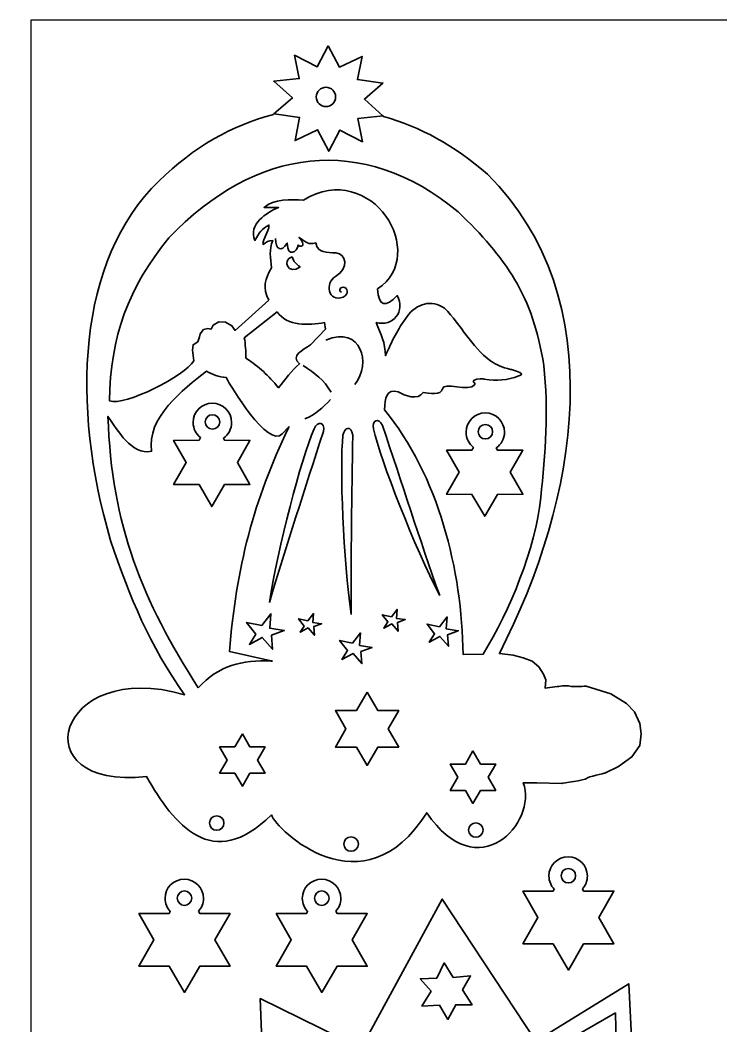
# Model space of a CAD drawing. Header units: millimetres. Extents: x -109 to 102, y -98 to 112.
# Drawn here: x -109.2 to -43, y 17.1 to 112 of the extents above; entities that cross this region are included whole.
import ezdxf

# ---------------------------------------------------------------- set-up
doc = ezdxf.new("R2010")
doc.units = ezdxf.units.MM
doc.header["$MEASUREMENT"] = 0
doc.layers.add('layer 1', color=7, linetype='Continuous')

msp = doc.modelspace()

# ---------------------------------------------------------------- linework, layer by layer
at = {"layer": 'layer 1', "color": 137}
msp.add_lwpolyline([(-108.1613, -97.9675), (101.8387, -97.9675), (101.8387, 112.0323), (-108.1613, 112.0323), (-108.1613, -97.9675)], close=True, dxfattribs=at)
at = {"layer": 'layer 1', "color": 250, "lineweight": 35}
for points, knots in [([(-80.0773, 109.6199), (-80.0773, 109.6199), (-79.0215, 107.593), (-79.0215, 107.593), (-79.0215, 107.593), (-79.0215, 107.593), (-76.8903, 108.6133), (-76.8903, 108.6133), (-76.8903, 108.6133), (-76.8903, 108.6133), (-77.3183, 106.4272), (-77.3183, 106.4272), (-77.3183, 106.4272), (-77.3183, 106.4272), (-74.9161, 106.0872), (-74.9161, 106.0872), (-74.9161, 106.0872), (-74.9161, 106.0872), (-76.6643, 104.5769), (-76.6643, 104.5769), (-76.6643, 104.5769), (-76.6643, 104.5769), (-74.9086, 103.0065), (-74.9086, 103.0065), (-74.9086, 103.0065), (-74.9029, 102.9462), (-74.9086, 102.953), (-74.8486, 102.9364), (-74.8486, 102.9364), (-71.4387, 101.9882), (-68.1094, 100.1659), (-65.0386, 97.4893), (-65.0386, 97.4893), (-53.2116, 85.7105), (-56.4482, 66.7531), (-63.9243, 52.2539), (-63.9243, 52.2539), (-63.9243, 52.2539), (-62.6273, 52.101), (-62.6273, 52.101), (-62.6273, 52.101), (-62.6273, 52.101), (-61.6882, 51.8595), (-61.6882, 51.8595), (-61.6882, 51.8595), (-61.6882, 51.8595), (-60.8251, 51.5291), (-60.8251, 51.5291), (-60.8251, 51.5291), (-60.8251, 51.5291), (-60.2032, 51.0082), (-60.2032, 51.0082), (-60.2032, 51.0082), (-60.2032, 51.0082), (-59.7463, 50.2966), (-59.7463, 50.2966), (-59.7463, 50.2966), (-59.7463, 50.2966), (-59.5433, 49.7629), (-59.5433, 49.7629), (-59.5433, 49.7629), (-59.5433, 49.7629), (-59.5941, 48.9751), (-59.5941, 48.9751), (-59.5941, 48.9751), (-59.5941, 48.9751), (-58.4772, 49.1403), (-58.4772, 49.1403), (-58.4772, 49.1403), (-58.4772, 49.1403), (-57.5126, 49.2674), (-57.2715, 49.1785), (-57.2715, 49.1785), (-57.0303, 49.0895), (-55.7231, 49.1785), (-55.7231, 49.1785), (-55.7231, 49.1785), (-55.7231, 49.1785), (-53.4132, 48.4415), (-53.4132, 48.4415), (-53.4132, 48.4415), (-53.4132, 48.4415), (-51.9157, 47.552), (-51.9157, 47.552), (-51.9157, 47.552), (-51.9157, 47.552), (-51.1541, 46.7387), (-51.1541, 46.7387), (-51.1541, 46.7387), (-51.1541, 46.7387), (-50.6464, 45.646), (-50.6464, 45.646), (-50.6464, 45.646), (-50.6464, 45.646), (-50.5195, 44.6803), (-50.5195, 44.6803), (-50.5195, 44.6803), (-50.5195, 44.6803), (-50.6719, 43.5621), (-50.6719, 43.5621), (-50.6719, 43.5621), (-50.6719, 43.5621), (-51.408, 42.4947), (-51.408, 42.4947), (-51.408, 42.4947), (-51.408, 42.4947), (-52.6771, 41.5799), (-52.6771, 41.5799), (-52.6771, 41.5799), (-52.6771, 41.5799), (-53.9716, 40.9699), (-53.9716, 40.9699), (-53.9716, 40.9699), (-53.9716, 40.9699), (-55.5961, 40.6141), (-55.6977, 40.4616), (-55.6977, 40.4616), (-55.7992, 40.3092), (-58.0329, 40.0043), (-58.0329, 40.0043), (-58.0329, 40.0043), (-58.0329, 40.0043), (-60.3935, 40.055), (-60.3935, 40.055), (-60.3935, 40.055), (-60.3935, 40.055), (-61.6626, 40.055), (-61.6626, 40.055), (-61.6626, 40.055), (-60.314, 36.265), (-65.9587, 30.0997), (-70.7752, 37.2341), (-70.7752, 37.2341), (-76.7474, 27.7298), (-84.9814, 35.6155), (-85.4466, 37.0308), (-85.4466, 37.0308), (-90.9993, 31.5278), (-94.6643, 36.1039), (-97.2243, 40.6395), (-97.2243, 40.6395), (-109.1704, 39.3127), (-105.7888, 51.8998), (-93.6453, 48.3652), (-93.6453, 48.3652), (-96.959, 53.0098), (-98.8006, 57.5457), (-100.6255, 62.927), (-100.6255, 62.927), (-104.3921, 75.6668), (-103.7802, 89.4011), (-96.0567, 96.854), (-96.0567, 96.854), (-92.7758, 100.0621), (-89.1251, 102.1286), (-85.3503, 103.0843), (-85.3503, 103.0843), (-85.2991, 103.1187), (-85.2585, 103.1429), (-85.2141, 103.1835), (-85.2141, 103.1835), (-85.2141, 103.1835), (-83.4659, 104.6938), (-83.4659, 104.6938), (-83.4659, 104.6938), (-83.4659, 104.6938), (-85.2216, 106.2641), (-85.2216, 106.2641), (-85.2216, 106.2641), (-85.2216, 106.2641), (-82.8209, 106.5216), (-82.8209, 106.5216), (-82.8209, 106.5216), (-82.8209, 106.5216), (-83.2594, 108.7227), (-83.2594, 108.7227), (-83.2594, 108.7227), (-83.2594, 108.7227), (-81.1233, 107.6291), (-81.1233, 107.6291), (-81.1233, 107.6291), (-81.1233, 107.6291), (-80.0773, 109.6199), (-80.0773, 109.6199)], [0, 0, 0, 0, 0.0212766, 0.0212766, 0.0212766, 0.0212766, 0.0425532, 0.0425532, 0.0425532, 0.0425532, 0.0638298, 0.0638298, 0.0638298, 0.0638298, 0.0851064, 0.0851064, 0.0851064, 0.0851064, 0.106383, 0.106383, 0.106383, 0.106383, 0.1276596, 0.1276596, 0.1276596, 0.1276596, 0.1489362, 0.1489362, 0.1489362, 0.1489362, 0.1702128, 0.1702128, 0.1702128, 0.1702128, 0.1914894, 0.1914894, 0.1914894, 0.1914894, 0.212766, 0.212766, 0.212766, 0.212766, 0.2340426, 0.2340426, 0.2340426, 0.2340426, 0.2553191, 0.2553191, 0.2553191, 0.2553191, 0.2765957, 0.2765957, 0.2765957, 0.2765957, 0.2978723, 0.2978723, 0.2978723, 0.2978723, 0.3191489, 0.3191489, 0.3191489, 0.3191489, 0.3404255, 0.3404255, 0.3404255, 0.3404255, 0.3617021, 0.3617021, 0.3617021, 0.3617021, 0.3829787, 0.3829787, 0.3829787, 0.3829787, 0.4042553, 0.4042553, 0.4042553, 0.4042553, 0.4255319, 0.4255319, 0.4255319, 0.4255319, 0.4468085, 0.4468085, 0.4468085, 0.4468085, 0.4680851, 0.4680851, 0.4680851, 0.4680851, 0.4893617, 0.4893617, 0.4893617, 0.4893617, 0.5106383, 0.5106383, 0.5106383, 0.5106383, 0.5319149, 0.5319149, 0.5319149, 0.5319149, 0.5531915, 0.5531915, 0.5531915, 0.5531915, 0.5744681, 0.5744681, 0.5744681, 0.5744681, 0.5957447, 0.5957447, 0.5957447, 0.5957447, 0.6170213, 0.6170213, 0.6170213, 0.6170213, 0.6382979, 0.6382979, 0.6382979, 0.6382979, 0.6595745, 0.6595745, 0.6595745, 0.6595745, 0.6808511, 0.6808511, 0.6808511, 0.6808511, 0.7021277, 0.7021277, 0.7021277, 0.7021277, 0.7234043, 0.7234043, 0.7234043, 0.7234043, 0.7446809, 0.7446809, 0.7446809, 0.7446809, 0.7659574, 0.7659574, 0.7659574, 0.7659574, 0.787234, 0.787234, 0.787234, 0.787234, 0.8085106, 0.8085106, 0.8085106, 0.8085106, 0.8297872, 0.8297872, 0.8297872, 0.8297872, 0.8510638, 0.8510638, 0.8510638, 0.8510638, 0.8723404, 0.8723404, 0.8723404, 0.8723404, 0.893617, 0.893617, 0.893617, 0.893617, 0.9148936, 0.9148936, 0.9148936, 0.9148936, 0.9361702, 0.9361702, 0.9361702, 0.9361702, 0.9574468, 0.9574468, 0.9574468, 0.9574468, 1, 1, 1, 1]), ([(-80.2938, 105.6967), (-79.7893, 105.6967), (-79.38, 105.2875), (-79.38, 104.783), (-79.38, 104.783), (-79.38, 104.2785), (-79.7893, 103.8692), (-80.2938, 103.8692), (-80.2938, 103.8692), (-80.7983, 103.8692), (-81.2075, 104.2785), (-81.2075, 104.783), (-81.2075, 104.783), (-81.2075, 105.2875), (-80.7983, 105.6967), (-80.2938, 105.6967)], [0, 0, 0, 0, 0.2, 0.2, 0.2, 0.2, 0.4, 0.4, 0.4, 0.4, 0.6, 0.6, 0.6, 0.6, 1, 1, 1, 1]), ([(-85.7004, 85.5959), (-85.7004, 85.5959), (-88.8733, 82.7495), (-88.8733, 82.7495), (-88.8733, 82.7495), (-88.8733, 82.7495), (-89.1779, 83.1816), (-89.1779, 83.1816), (-89.1779, 83.1816), (-89.1779, 83.1816), (-89.7871, 83.5374), (-89.7871, 83.5374), (-89.7871, 83.5374), (-89.7871, 83.5374), (-90.4217, 83.5628), (-90.4217, 83.5628), (-90.4217, 83.5628), (-90.4217, 83.5628), (-90.9547, 83.2324), (-90.9547, 83.2324), (-90.9547, 83.2324), (-90.9547, 83.2324), (-91.1323, 82.8512), (-91.1323, 82.8512), (-91.1323, 82.8512), (-91.1323, 82.8512), (-91.4369, 82.9274), (-91.4369, 82.9274), (-91.4369, 82.9274), (-91.4369, 82.9274), (-91.8431, 82.8259), (-91.8431, 82.8259), (-91.8431, 82.8259), (-91.8431, 82.8259), (-92.173, 82.4191), (-92.173, 82.4191), (-92.173, 82.4191), (-92.173, 82.4191), (-92.2238, 82.1396), (-92.2238, 82.1396), (-92.2238, 82.1396), (-92.2238, 82.1396), (-92.4016, 81.6822), (-92.4016, 81.6822), (-92.4016, 81.6822), (-92.4016, 81.6822), (-92.833, 81.4027), (-92.833, 81.4027), (-92.833, 81.4027), (-92.833, 81.4027), (-92.9091, 80.8944), (-92.9091, 80.8944), (-92.9091, 80.8944), (-92.9091, 80.8944), (-92.7823, 79.8778), (-92.7823, 79.8778), (-92.7823, 79.8778), (-93.5652, 78.4489), (-99.2976, 75.5861), (-100.7272, 76.0913), (-100.7272, 76.0913), (-100.6494, 82.166), (-98.9627, 86.7671), (-95.1175, 91.4918), (-95.1175, 91.4918), (-87.0124, 100.0101), (-76.7849, 101.4321), (-67.8053, 93.9315), (-67.8053, 93.9315), (-63.3241, 89.6051), (-60.7399, 86.0285), (-59.7335, 79.4458), (-59.7335, 79.4458), (-59.2617, 75.246), (-59.564, 71.1496), (-60.0128, 66.9679), (-60.0128, 66.9679), (-60.5369, 62.0833), (-62.9079, 56.3856), (-65.4448, 52.2026), (-65.4448, 52.2026), (-65.4448, 52.2026), (-67.3485, 52.1772), (-67.3485, 52.1772), (-67.3485, 52.1772), (-67.4353, 60.0931), (-69.6968, 69.081), (-74.7603, 75.2526), (-74.7603, 75.2526), (-74.7386, 76.364), (-74.5627, 77.266), (-73.4657, 76.9553), (-73.4657, 76.9553), (-72.8788, 76.575), (-71.5693, 76.1138), (-71.1306, 76.9044), (-71.1306, 76.9044), (-70.6119, 76.8129), (-69.3554, 76.6045), (-69.303, 77.2348), (-69.303, 77.2348), (-69.2449, 77.9318), (-66.6966, 76.9349), (-66.2869, 77.5898), (-66.2869, 77.5898), (-66.0972, 77.8927), (-66.5706, 77.7848), (-66.3077, 78.0481), (-66.3077, 78.0481), (-66.0793, 78.2768), (-65.3432, 78.1497), (-65.3432, 78.1497), (-65.3432, 78.1497), (-64.1262, 77.9397), (-63.2109, 78.0545), (-62.0688, 78.4547), (-62.0688, 78.4547), (-62.0688, 78.4547), (-61.5611, 78.5817), (-61.9927, 78.7851), (-61.9927, 78.7851), (-62.4241, 78.9883), (-62.8556, 79.0647), (-62.8556, 79.0647), (-62.8556, 79.0647), (-63.7191, 79.2941), (-64.1483, 79.4464), (-64.734, 79.8525), (-64.734, 79.8525), (-66.6621, 81.2879), (-67.4637, 83.1954), (-69.0999, 84.8334), (-69.0999, 84.8334), (-70.3204, 85.7264), (-71.738, 85.2805), (-72.6281, 84.0711), (-72.6281, 84.0711), (-73.5329, 82.8417), (-74.0602, 81.7349), (-74.6842, 80.3607), (-74.6842, 80.3607), (-74.6842, 81.5863), (-75.1021, 82.3725), (-75.5471, 83.4865), (-75.5471, 83.4865), (-73.9747, 83.0759), (-72.7365, 84.5723), (-73.5673, 86.0279), (-73.5673, 86.0279), (-74.6214, 84.8847), (-75.3615, 84.9562), (-75.4203, 86.6633), (-75.4203, 86.6633), (-70.494, 89.9021), (-75.939, 98.9462), (-82.426, 95.0497), (-82.426, 95.0497), (-83.5633, 95.1052), (-85.2255, 95.1701), (-86.1319, 94.3636), (-86.1319, 94.3636), (-86.1319, 94.3636), (-84.7612, 94.3381), (-84.7612, 94.3381), (-84.7612, 94.3381), (-85.8993, 93.9149), (-87.6734, 92.7325), (-86.9949, 91.2376), (-86.9949, 91.2376), (-86.6582, 91.9164), (-86.2929, 92.3816), (-85.675, 92.6862), (-85.675, 92.6862), (-85.675, 91.9475), (-86.2723, 91.4956), (-86.2271, 90.8628), (-86.2271, 90.8628), (-85.8714, 91.1045), (-85.7441, 91.2103), (-85.3196, 91.2376), (-85.3196, 91.2376), (-85.6661, 90.3743), (-85.5587, 89.5847), (-85.4211, 88.6455), (-85.4211, 88.6455), (-86.0913, 87.6616), (-86.2617, 86.7199), (-85.7004, 85.5959)], [0, 0, 0, 0, 0.0208333, 0.0208333, 0.0208333, 0.0208333, 0.0416667, 0.0416667, 0.0416667, 0.0416667, 0.0625, 0.0625, 0.0625, 0.0625, 0.0833333, 0.0833333, 0.0833333, 0.0833333, 0.1041667, 0.1041667, 0.1041667, 0.1041667, 0.125, 0.125, 0.125, 0.125, 0.1458333, 0.1458333, 0.1458333, 0.1458333, 0.1666667, 0.1666667, 0.1666667, 0.1666667, 0.1875, 0.1875, 0.1875, 0.1875, 0.2083333, 0.2083333, 0.2083333, 0.2083333, 0.2291667, 0.2291667, 0.2291667, 0.2291667, 0.25, 0.25, 0.25, 0.25, 0.2708333, 0.2708333, 0.2708333, 0.2708333, 0.2916667, 0.2916667, 0.2916667, 0.2916667, 0.3125, 0.3125, 0.3125, 0.3125, 0.3333333, 0.3333333, 0.3333333, 0.3333333, 0.3541667, 0.3541667, 0.3541667, 0.3541667, 0.375, 0.375, 0.375, 0.375, 0.3958333, 0.3958333, 0.3958333, 0.3958333, 0.4166667, 0.4166667, 0.4166667, 0.4166667, 0.4375, 0.4375, 0.4375, 0.4375, 0.4583333, 0.4583333, 0.4583333, 0.4583333, 0.4791667, 0.4791667, 0.4791667, 0.4791667, 0.5, 0.5, 0.5, 0.5, 0.5208333, 0.5208333, 0.5208333, 0.5208333, 0.5416667, 0.5416667, 0.5416667, 0.5416667, 0.5625, 0.5625, 0.5625, 0.5625, 0.5833333, 0.5833333, 0.5833333, 0.5833333, 0.6041667, 0.6041667, 0.6041667, 0.6041667, 0.625, 0.625, 0.625, 0.625, 0.6458333, 0.6458333, 0.6458333, 0.6458333, 0.6666667, 0.6666667, 0.6666667, 0.6666667, 0.6875, 0.6875, 0.6875, 0.6875, 0.7083333, 0.7083333, 0.7083333, 0.7083333, 0.7291667, 0.7291667, 0.7291667, 0.7291667, 0.75, 0.75, 0.75, 0.75, 0.7708333, 0.7708333, 0.7708333, 0.7708333, 0.7916667, 0.7916667, 0.7916667, 0.7916667, 0.8125, 0.8125, 0.8125, 0.8125, 0.8333333, 0.8333333, 0.8333333, 0.8333333, 0.8541667, 0.8541667, 0.8541667, 0.8541667, 0.875, 0.875, 0.875, 0.875, 0.8958333, 0.8958333, 0.8958333, 0.8958333, 0.9166667, 0.9166667, 0.9166667, 0.9166667, 0.9375, 0.9375, 0.9375, 0.9375, 0.9583333, 0.9583333, 0.9583333, 0.9583333, 1, 1, 1, 1]), ([(-83.492, 89.6874), (-83.3358, 89.2336), (-83.1264, 89.0259), (-82.7306, 88.7472), (-82.7306, 88.7472), (-83.8254, 87.9121), (-84.5072, 89.3803), (-83.492, 89.6874)], [0, 0, 0, 0, 0.3333333, 0.3333333, 0.3333333, 0.3333333, 1, 1, 1, 1]), ([(-84.9134, 84.503), (-84.9134, 84.503), (-88.0103, 82.0634), (-88.0103, 82.0634), (-88.0103, 82.0634), (-87.8884, 81.3924), (-87.858, 80.8154), (-87.858, 80.132), (-87.858, 80.132), (-86.5602, 79.3092), (-85.7714, 78.5012), (-84.7612, 77.3365), (-84.7612, 77.3365), (-84.1139, 78.1359), (-83.569, 78.9358), (-82.7814, 79.5983), (-82.7814, 79.5983), (-83.718, 80.3799), (-82.4478, 80.8766), (-81.766, 81.3773), (-81.766, 81.3773), (-81.766, 81.3773), (-80.3446, 82.8512), (-80.3446, 82.8512), (-80.3446, 82.8512), (-80.3446, 82.8512), (-80.4207, 83.4865), (-80.4207, 83.4865), (-80.4207, 83.4865), (-81.9145, 83.2302), (-83.929, 83.1229), (-84.9134, 84.503)], [0, 0, 0, 0, 0.1111111, 0.1111111, 0.1111111, 0.1111111, 0.2222222, 0.2222222, 0.2222222, 0.2222222, 0.3333333, 0.3333333, 0.3333333, 0.3333333, 0.4444444, 0.4444444, 0.4444444, 0.4444444, 0.5555556, 0.5555556, 0.5555556, 0.5555556, 0.6666667, 0.6666667, 0.6666667, 0.6666667, 0.7777778, 0.7777778, 0.7777778, 0.7777778, 1, 1, 1, 1]), ([(-92.3483, 49.0055), (-90.4247, 51.1462), (-88.2128, 51.6695), (-85.4653, 51.5429), (-85.4653, 51.5429), (-85.296, 51.5352), (-85.3544, 51.5457), (-85.4812, 51.5742), (-85.4812, 51.5742), (-85.4812, 51.5742), (-89.4044, 52.457), (-89.4044, 52.457), (-89.4044, 52.457), (-88.7894, 60.3015), (-87.1074, 66.7702), (-83.8268, 73.5392), (-83.8268, 73.5392), (-83.7903, 73.6259), (-83.7206, 73.7256), (-83.8371, 73.603), (-83.8371, 73.603), (-83.8371, 73.603), (-84.4158, 72.9939), (-84.4158, 72.9939), (-84.4158, 72.9939), (-85.7632, 71.5753), (-89.3119, 77.5179), (-89.7089, 78.2922), (-89.7089, 78.2922), (-90.4577, 78.392), (-90.9264, 78.5409), (-91.587, 78.9013), (-91.587, 78.9013), (-93.7757, 77.1733), (-97.2497, 74.4948), (-96.7642, 71.3385), (-96.7642, 71.3385), (-98.7048, 70.9856), (-99.9227, 73.2966), (-100.8755, 74.6377), (-100.8755, 74.6377), (-100.5302, 64.2756), (-97.6227, 57.2937), (-92.3483, 49.0055)], [0, 0, 0, 0, 0.0833333, 0.0833333, 0.0833333, 0.0833333, 0.1666667, 0.1666667, 0.1666667, 0.1666667, 0.25, 0.25, 0.25, 0.25, 0.3333333, 0.3333333, 0.3333333, 0.3333333, 0.4166667, 0.4166667, 0.4166667, 0.4166667, 0.5, 0.5, 0.5, 0.5, 0.5833333, 0.5833333, 0.5833333, 0.5833333, 0.6666667, 0.6666667, 0.6666667, 0.6666667, 0.75, 0.75, 0.75, 0.75, 0.8333333, 0.8333333, 0.8333333, 0.8333333, 1, 1, 1, 1]), ([(-91.0175, 75.8808), (-90.0153, 75.8808), (-89.2026, 75.0681), (-89.2026, 74.0659), (-89.2026, 74.0659), (-89.2026, 73.4484), (-89.5113, 72.9029), (-89.9826, 72.5751), (-89.9826, 72.5751), (-89.9826, 72.5751), (-89.8665, 72.376), (-89.8665, 72.376), (-89.8665, 72.376), (-89.8665, 72.376), (-87.472, 72.3655), (-87.472, 72.3655), (-87.472, 72.3655), (-87.472, 72.3655), (-88.6602, 70.2866), (-88.6602, 70.2866), (-88.6602, 70.2866), (-88.6602, 70.2866), (-87.472, 68.2078), (-87.472, 68.2078), (-87.472, 68.2078), (-87.472, 68.2078), (-89.8665, 68.1973), (-89.8665, 68.1973), (-89.8665, 68.1973), (-89.8665, 68.1973), (-91.0728, 66.1288), (-91.0728, 66.1288), (-91.0728, 66.1288), (-91.0728, 66.1288), (-92.279, 68.1973), (-92.279, 68.1973), (-92.279, 68.1973), (-92.279, 68.1973), (-94.6735, 68.2078), (-94.6735, 68.2078), (-94.6735, 68.2078), (-94.6735, 68.2078), (-93.4853, 70.2866), (-93.4853, 70.2866), (-93.4853, 70.2866), (-93.4853, 70.2866), (-94.6735, 72.3655), (-94.6735, 72.3655), (-94.6735, 72.3655), (-94.6735, 72.3655), (-92.279, 72.376), (-92.279, 72.376), (-92.279, 72.376), (-92.279, 72.376), (-92.1298, 72.6319), (-92.1298, 72.6319), (-92.1298, 72.6319), (-92.5572, 72.9639), (-92.8324, 73.4828), (-92.8324, 74.0659), (-92.8324, 74.0659), (-92.8324, 75.0681), (-92.0197, 75.8808), (-91.0175, 75.8808)], [0, 0, 0, 0, 0.0588235, 0.0588235, 0.0588235, 0.0588235, 0.1176471, 0.1176471, 0.1176471, 0.1176471, 0.1764706, 0.1764706, 0.1764706, 0.1764706, 0.2352941, 0.2352941, 0.2352941, 0.2352941, 0.2941176, 0.2941176, 0.2941176, 0.2941176, 0.3529412, 0.3529412, 0.3529412, 0.3529412, 0.4117647, 0.4117647, 0.4117647, 0.4117647, 0.4705882, 0.4705882, 0.4705882, 0.4705882, 0.5294118, 0.5294118, 0.5294118, 0.5294118, 0.5882353, 0.5882353, 0.5882353, 0.5882353, 0.6470588, 0.6470588, 0.6470588, 0.6470588, 0.7058824, 0.7058824, 0.7058824, 0.7058824, 0.7647059, 0.7647059, 0.7647059, 0.7647059, 0.8235294, 0.8235294, 0.8235294, 0.8235294, 0.8823529, 0.8823529, 0.8823529, 0.8823529, 1, 1, 1, 1]), ([(-91.0101, 74.7957), (-90.6327, 74.7957), (-90.3267, 74.4896), (-90.3267, 74.1122), (-90.3267, 74.1122), (-90.3267, 73.7348), (-90.6327, 73.4288), (-91.0101, 73.4288), (-91.0101, 73.4288), (-91.3875, 73.4288), (-91.6935, 73.7348), (-91.6935, 74.1122), (-91.6935, 74.1122), (-91.6935, 74.4896), (-91.3875, 74.7957), (-91.0101, 74.7957)], [0, 0, 0, 0, 0.2, 0.2, 0.2, 0.2, 0.4, 0.4, 0.4, 0.4, 0.6, 0.6, 0.6, 0.6, 1, 1, 1, 1]), ([(-85.6359, 57.0706), (-84.8248, 62.2224), (-82.6504, 70.5872), (-81.414, 73.4756), (-81.414, 73.4756), (-81.0831, 74.1842), (-80.3584, 74.163), (-80.5343, 73.224), (-80.5343, 73.224), (-82.2565, 67.7868), (-84.0326, 62.5048), (-85.6359, 57.0706)], [0, 0, 0, 0, 0.25, 0.25, 0.25, 0.25, 0.5, 0.5, 0.5, 0.5, 1, 1, 1, 1]), ([(-69.5523, 57.7209), (-71.9349, 62.3601), (-75.1112, 70.3981), (-75.8157, 73.46), (-75.8157, 73.46), (-75.9663, 74.2274), (-75.3684, 74.6376), (-74.9568, 73.7754), (-74.9568, 73.7754), (-73.1417, 68.3686), (-71.4616, 63.0552), (-69.5523, 57.7209)], [0, 0, 0, 0, 0.25, 0.25, 0.25, 0.25, 0.5, 0.5, 0.5, 0.5, 1, 1, 1, 1]), ([(-65.2516, 74.9604), (-64.2494, 74.9604), (-63.4367, 74.1477), (-63.4367, 73.1455), (-63.4367, 73.1455), (-63.4367, 72.528), (-63.7454, 71.9825), (-64.2167, 71.6547), (-64.2167, 71.6547), (-64.2167, 71.6547), (-64.1006, 71.4556), (-64.1006, 71.4556), (-64.1006, 71.4556), (-64.1006, 71.4556), (-61.706, 71.4451), (-61.706, 71.4451), (-61.706, 71.4451), (-61.706, 71.4451), (-62.8943, 69.3662), (-62.8943, 69.3662), (-62.8943, 69.3662), (-62.8943, 69.3662), (-61.706, 67.2874), (-61.706, 67.2874), (-61.706, 67.2874), (-61.706, 67.2874), (-64.1006, 67.2769), (-64.1006, 67.2769), (-64.1006, 67.2769), (-64.1006, 67.2769), (-65.3068, 65.2084), (-65.3068, 65.2084), (-65.3068, 65.2084), (-65.3068, 65.2084), (-66.5131, 67.2769), (-66.5131, 67.2769), (-66.5131, 67.2769), (-66.5131, 67.2769), (-68.9076, 67.2874), (-68.9076, 67.2874), (-68.9076, 67.2874), (-68.9076, 67.2874), (-67.7194, 69.3662), (-67.7194, 69.3662), (-67.7194, 69.3662), (-67.7194, 69.3662), (-68.9076, 71.4451), (-68.9076, 71.4451), (-68.9076, 71.4451), (-68.9076, 71.4451), (-66.5131, 71.4556), (-66.5131, 71.4556), (-66.5131, 71.4556), (-66.5131, 71.4556), (-66.3639, 71.7115), (-66.3639, 71.7115), (-66.3639, 71.7115), (-66.7913, 72.0435), (-67.0665, 72.5624), (-67.0665, 73.1455), (-67.0665, 73.1455), (-67.0665, 74.1477), (-66.2538, 74.9604), (-65.2516, 74.9604)], [0, 0, 0, 0, 0.0588235, 0.0588235, 0.0588235, 0.0588235, 0.1176471, 0.1176471, 0.1176471, 0.1176471, 0.1764706, 0.1764706, 0.1764706, 0.1764706, 0.2352941, 0.2352941, 0.2352941, 0.2352941, 0.2941176, 0.2941176, 0.2941176, 0.2941176, 0.3529412, 0.3529412, 0.3529412, 0.3529412, 0.4117647, 0.4117647, 0.4117647, 0.4117647, 0.4705882, 0.4705882, 0.4705882, 0.4705882, 0.5294118, 0.5294118, 0.5294118, 0.5294118, 0.5882353, 0.5882353, 0.5882353, 0.5882353, 0.6470588, 0.6470588, 0.6470588, 0.6470588, 0.7058824, 0.7058824, 0.7058824, 0.7058824, 0.7647059, 0.7647059, 0.7647059, 0.7647059, 0.8235294, 0.8235294, 0.8235294, 0.8235294, 0.8823529, 0.8823529, 0.8823529, 0.8823529, 1, 1, 1, 1]), ([(-77.9105, 55.929), (-78.6462, 61.0921), (-79.0214, 69.7267), (-78.6866, 72.8508), (-78.6866, 72.8508), (-78.5782, 73.6252), (-77.8791, 73.8176), (-77.7719, 72.8683), (-77.7719, 72.8683), (-77.8232, 67.1651), (-77.9718, 61.5944), (-77.9105, 55.929)], [0, 0, 0, 0, 0.25, 0.25, 0.25, 0.25, 0.5, 0.5, 0.5, 0.5, 1, 1, 1, 1]), ([(-65.2442, 73.8753), (-64.8668, 73.8753), (-64.5607, 73.5692), (-64.5607, 73.1918), (-64.5607, 73.1918), (-64.5607, 72.8144), (-64.8668, 72.5084), (-65.2442, 72.5084), (-65.2442, 72.5084), (-65.6216, 72.5084), (-65.9276, 72.8144), (-65.9276, 73.1918), (-65.9276, 73.1918), (-65.9276, 73.5692), (-65.6216, 73.8753), (-65.2442, 73.8753)], [0, 0, 0, 0, 0.2, 0.2, 0.2, 0.2, 0.4, 0.4, 0.4, 0.4, 0.6, 0.6, 0.6, 0.6, 1, 1, 1, 1]), ([(-86.359, 54.8933), (-86.359, 54.8933), (-85.4961, 56.0099), (-85.4961, 56.0099), (-85.4961, 56.0099), (-85.4961, 56.0099), (-85.5976, 54.6395), (-85.5976, 54.6395), (-85.5976, 54.6395), (-85.5976, 54.6395), (-84.2271, 54.4365), (-84.2271, 54.4365), (-84.2271, 54.4365), (-84.2271, 54.4365), (-85.4454, 53.9796), (-85.4454, 53.9796), (-85.4454, 53.9796), (-85.4454, 53.9796), (-85.3438, 52.66), (-85.3438, 52.66), (-85.3438, 52.66), (-85.3438, 52.66), (-86.3083, 53.7766), (-86.3083, 53.7766), (-86.3083, 53.7766), (-86.3083, 53.7766), (-87.5264, 53.1167), (-87.5264, 53.1167), (-87.5264, 53.1167), (-87.5264, 53.1167), (-86.9173, 54.0812), (-86.9173, 54.0812), (-86.9173, 54.0812), (-86.9173, 54.0812), (-87.7802, 55.1979), (-87.7802, 55.1979), (-87.7802, 55.1979), (-87.7802, 55.1979), (-86.359, 54.8933), (-86.359, 54.8933)], [0, 0, 0, 0, 0.0909091, 0.0909091, 0.0909091, 0.0909091, 0.1818182, 0.1818182, 0.1818182, 0.1818182, 0.2727273, 0.2727273, 0.2727273, 0.2727273, 0.3636364, 0.3636364, 0.3636364, 0.3636364, 0.4545455, 0.4545455, 0.4545455, 0.4545455, 0.5454545, 0.5454545, 0.5454545, 0.5454545, 0.6363636, 0.6363636, 0.6363636, 0.6363636, 0.7272727, 0.7272727, 0.7272727, 0.7272727, 0.8181818, 0.8181818, 0.8181818, 0.8181818, 1, 1, 1, 1]), ([(-82.0111, 55.3491), (-82.0111, 55.3491), (-81.4834, 56.0319), (-81.4834, 56.0319), (-81.4834, 56.0319), (-81.4834, 56.0319), (-81.5455, 55.1939), (-81.5455, 55.1939), (-81.5455, 55.1939), (-81.5455, 55.1939), (-80.7074, 55.0697), (-80.7074, 55.0697), (-80.7074, 55.0697), (-80.7074, 55.0697), (-81.4524, 54.7903), (-81.4524, 54.7903), (-81.4524, 54.7903), (-81.4524, 54.7903), (-81.3903, 53.9832), (-81.3903, 53.9832), (-81.3903, 53.9832), (-81.3903, 53.9832), (-81.9801, 54.6662), (-81.9801, 54.6662), (-81.9801, 54.6662), (-81.9801, 54.6662), (-82.7251, 54.2626), (-82.7251, 54.2626), (-82.7251, 54.2626), (-82.7251, 54.2626), (-82.3525, 54.8524), (-82.3525, 54.8524), (-82.3525, 54.8524), (-82.3525, 54.8524), (-82.8803, 55.5353), (-82.8803, 55.5353), (-82.8803, 55.5353), (-82.8803, 55.5353), (-82.0111, 55.3491), (-82.0111, 55.3491)], [0, 0, 0, 0, 0.0909091, 0.0909091, 0.0909091, 0.0909091, 0.1818182, 0.1818182, 0.1818182, 0.1818182, 0.2727273, 0.2727273, 0.2727273, 0.2727273, 0.3636364, 0.3636364, 0.3636364, 0.3636364, 0.4545455, 0.4545455, 0.4545455, 0.4545455, 0.5454545, 0.5454545, 0.5454545, 0.5454545, 0.6363636, 0.6363636, 0.6363636, 0.6363636, 0.7272727, 0.7272727, 0.7272727, 0.7272727, 0.8181818, 0.8181818, 0.8181818, 0.8181818, 1, 1, 1, 1]), ([(-74.1044, 55.7302), (-74.1044, 55.7302), (-73.5766, 56.4131), (-73.5766, 56.4131), (-73.5766, 56.4131), (-73.5766, 56.4131), (-73.6388, 55.5751), (-73.6388, 55.5751), (-73.6388, 55.5751), (-73.6388, 55.5751), (-72.8006, 55.4509), (-72.8006, 55.4509), (-72.8006, 55.4509), (-72.8006, 55.4509), (-73.5457, 55.1715), (-73.5457, 55.1715), (-73.5457, 55.1715), (-73.5457, 55.1715), (-73.4836, 54.3645), (-73.4836, 54.3645), (-73.4836, 54.3645), (-73.4836, 54.3645), (-74.0734, 55.0474), (-74.0734, 55.0474), (-74.0734, 55.0474), (-74.0734, 55.0474), (-74.8183, 54.6438), (-74.8183, 54.6438), (-74.8183, 54.6438), (-74.8183, 54.6438), (-74.4458, 55.2336), (-74.4458, 55.2336), (-74.4458, 55.2336), (-74.4458, 55.2336), (-74.9735, 55.9165), (-74.9735, 55.9165), (-74.9735, 55.9165), (-74.9735, 55.9165), (-74.1044, 55.7302), (-74.1044, 55.7302)], [0, 0, 0, 0, 0.0909091, 0.0909091, 0.0909091, 0.0909091, 0.1818182, 0.1818182, 0.1818182, 0.1818182, 0.2727273, 0.2727273, 0.2727273, 0.2727273, 0.3636364, 0.3636364, 0.3636364, 0.3636364, 0.4545455, 0.4545455, 0.4545455, 0.4545455, 0.5454545, 0.5454545, 0.5454545, 0.5454545, 0.6363636, 0.6363636, 0.6363636, 0.6363636, 0.7272727, 0.7272727, 0.7272727, 0.7272727, 0.8181818, 0.8181818, 0.8181818, 0.8181818, 1, 1, 1, 1]), ([(-69.5714, 54.7863), (-69.5714, 54.7863), (-68.8579, 55.7096), (-68.8579, 55.7096), (-68.8579, 55.7096), (-68.8579, 55.7096), (-68.9419, 54.5764), (-68.9419, 54.5764), (-68.9419, 54.5764), (-68.9419, 54.5764), (-67.8086, 54.4086), (-67.8086, 54.4086), (-67.8086, 54.4086), (-67.8086, 54.4086), (-68.8159, 54.0309), (-68.8159, 54.0309), (-68.8159, 54.0309), (-68.8159, 54.0309), (-68.732, 52.9396), (-68.732, 52.9396), (-68.732, 52.9396), (-68.732, 52.9396), (-69.5294, 53.863), (-69.5294, 53.863), (-69.5294, 53.863), (-69.5294, 53.863), (-70.5367, 53.3173), (-70.5367, 53.3173), (-70.5367, 53.3173), (-70.5367, 53.3173), (-70.0331, 54.1147), (-70.0331, 54.1147), (-70.0331, 54.1147), (-70.0331, 54.1147), (-70.7466, 55.0382), (-70.7466, 55.0382), (-70.7466, 55.0382), (-70.7466, 55.0382), (-69.5714, 54.7863), (-69.5714, 54.7863)], [0, 0, 0, 0, 0.0909091, 0.0909091, 0.0909091, 0.0909091, 0.1818182, 0.1818182, 0.1818182, 0.1818182, 0.2727273, 0.2727273, 0.2727273, 0.2727273, 0.3636364, 0.3636364, 0.3636364, 0.3636364, 0.4545455, 0.4545455, 0.4545455, 0.4545455, 0.5454545, 0.5454545, 0.5454545, 0.5454545, 0.6363636, 0.6363636, 0.6363636, 0.6363636, 0.7272727, 0.7272727, 0.7272727, 0.7272727, 0.8181818, 0.8181818, 0.8181818, 0.8181818, 1, 1, 1, 1]), ([(-77.7784, 53.2338), (-77.7784, 53.2338), (-77.0325, 54.1992), (-77.0325, 54.1992), (-77.0325, 54.1992), (-77.0325, 54.1992), (-77.1202, 53.0144), (-77.1202, 53.0144), (-77.1202, 53.0144), (-77.1202, 53.0144), (-75.9354, 52.8389), (-75.9354, 52.8389), (-75.9354, 52.8389), (-75.9354, 52.8389), (-76.9886, 52.4439), (-76.9886, 52.4439), (-76.9886, 52.4439), (-76.9886, 52.4439), (-76.9009, 51.3031), (-76.9009, 51.3031), (-76.9009, 51.3031), (-76.9009, 51.3031), (-77.7346, 52.2684), (-77.7346, 52.2684), (-77.7346, 52.2684), (-77.7346, 52.2684), (-78.7877, 51.6979), (-78.7877, 51.6979), (-78.7877, 51.6979), (-78.7877, 51.6979), (-78.2611, 52.5317), (-78.2611, 52.5317), (-78.2611, 52.5317), (-78.2611, 52.5317), (-79.0072, 53.4971), (-79.0072, 53.4971), (-79.0072, 53.4971), (-79.0072, 53.4971), (-77.7784, 53.2338), (-77.7784, 53.2338)], [0, 0, 0, 0, 0.0909091, 0.0909091, 0.0909091, 0.0909091, 0.1818182, 0.1818182, 0.1818182, 0.1818182, 0.2727273, 0.2727273, 0.2727273, 0.2727273, 0.3636364, 0.3636364, 0.3636364, 0.3636364, 0.4545455, 0.4545455, 0.4545455, 0.4545455, 0.5454545, 0.5454545, 0.5454545, 0.5454545, 0.6363636, 0.6363636, 0.6363636, 0.6363636, 0.7272727, 0.7272727, 0.7272727, 0.7272727, 0.8181818, 0.8181818, 0.8181818, 0.8181818, 1, 1, 1, 1]), ([(-76.4106, 48.5994), (-76.4106, 48.5994), (-75.4093, 46.8824), (-75.4093, 46.8824), (-75.4093, 46.8824), (-75.4093, 46.8824), (-73.4215, 46.8737), (-73.4215, 46.8737), (-73.4215, 46.8737), (-73.4215, 46.8737), (-74.4079, 45.148), (-74.4079, 45.148), (-74.4079, 45.148), (-74.4079, 45.148), (-73.4215, 43.4222), (-73.4215, 43.4222), (-73.4215, 43.4222), (-73.4215, 43.4222), (-75.4093, 43.4136), (-75.4093, 43.4136), (-75.4093, 43.4136), (-75.4093, 43.4136), (-76.4106, 41.6965), (-76.4106, 41.6965), (-76.4106, 41.6965), (-76.4106, 41.6965), (-77.4119, 43.4136), (-77.4119, 43.4136), (-77.4119, 43.4136), (-77.4119, 43.4136), (-79.3996, 43.4222), (-79.3996, 43.4222), (-79.3996, 43.4222), (-79.3996, 43.4222), (-78.4133, 45.148), (-78.4133, 45.148), (-78.4133, 45.148), (-78.4133, 45.148), (-79.3996, 46.8737), (-79.3996, 46.8737), (-79.3996, 46.8737), (-79.3996, 46.8737), (-77.4119, 46.8824), (-77.4119, 46.8824), (-77.4119, 46.8824), (-77.4119, 46.8824), (-76.4106, 48.5994), (-76.4106, 48.5994)], [0, 0, 0, 0, 0.0769231, 0.0769231, 0.0769231, 0.0769231, 0.1538462, 0.1538462, 0.1538462, 0.1538462, 0.2307692, 0.2307692, 0.2307692, 0.2307692, 0.3076923, 0.3076923, 0.3076923, 0.3076923, 0.3846154, 0.3846154, 0.3846154, 0.3846154, 0.4615385, 0.4615385, 0.4615385, 0.4615385, 0.5384615, 0.5384615, 0.5384615, 0.5384615, 0.6153846, 0.6153846, 0.6153846, 0.6153846, 0.6923077, 0.6923077, 0.6923077, 0.6923077, 0.7692308, 0.7692308, 0.7692308, 0.7692308, 0.8461538, 0.8461538, 0.8461538, 0.8461538, 1, 1, 1, 1]), ([(-88.1862, 44.6802), (-88.1862, 44.6802), (-87.4679, 43.4483), (-87.4679, 43.4483), (-87.4679, 43.4483), (-87.4679, 43.4483), (-86.0418, 43.4421), (-86.0418, 43.4421), (-86.0418, 43.4421), (-86.0418, 43.4421), (-86.7494, 42.2041), (-86.7494, 42.2041), (-86.7494, 42.2041), (-86.7494, 42.2041), (-86.0418, 40.9661), (-86.0418, 40.9661), (-86.0418, 40.9661), (-86.0418, 40.9661), (-87.4679, 40.9598), (-87.4679, 40.9598), (-87.4679, 40.9598), (-87.4679, 40.9598), (-88.1862, 39.7279), (-88.1862, 39.7279), (-88.1862, 39.7279), (-88.1862, 39.7279), (-88.9046, 40.9598), (-88.9046, 40.9598), (-88.9046, 40.9598), (-88.9046, 40.9598), (-90.3306, 40.9661), (-90.3306, 40.9661), (-90.3306, 40.9661), (-90.3306, 40.9661), (-89.623, 42.2041), (-89.623, 42.2041), (-89.623, 42.2041), (-89.623, 42.2041), (-90.3306, 43.4421), (-90.3306, 43.4421), (-90.3306, 43.4421), (-90.3306, 43.4421), (-88.9046, 43.4483), (-88.9046, 43.4483), (-88.9046, 43.4483), (-88.9046, 43.4483), (-88.1862, 44.6802), (-88.1862, 44.6802)], [0, 0, 0, 0, 0.0769231, 0.0769231, 0.0769231, 0.0769231, 0.1538462, 0.1538462, 0.1538462, 0.1538462, 0.2307692, 0.2307692, 0.2307692, 0.2307692, 0.3076923, 0.3076923, 0.3076923, 0.3076923, 0.3846154, 0.3846154, 0.3846154, 0.3846154, 0.4615385, 0.4615385, 0.4615385, 0.4615385, 0.5384615, 0.5384615, 0.5384615, 0.5384615, 0.6153846, 0.6153846, 0.6153846, 0.6153846, 0.6923077, 0.6923077, 0.6923077, 0.6923077, 0.7692308, 0.7692308, 0.7692308, 0.7692308, 0.8461538, 0.8461538, 0.8461538, 0.8461538, 1, 1, 1, 1]), ([(-66.4114, 43.056), (-66.4114, 43.056), (-65.6931, 41.8242), (-65.6931, 41.8242), (-65.6931, 41.8242), (-65.6931, 41.8242), (-64.267, 41.8179), (-64.267, 41.8179), (-64.267, 41.8179), (-64.267, 41.8179), (-64.9746, 40.5799), (-64.9746, 40.5799), (-64.9746, 40.5799), (-64.9746, 40.5799), (-64.267, 39.3419), (-64.267, 39.3419), (-64.267, 39.3419), (-64.267, 39.3419), (-65.6931, 39.3356), (-65.6931, 39.3356), (-65.6931, 39.3356), (-65.6931, 39.3356), (-66.4114, 38.1037), (-66.4114, 38.1037), (-66.4114, 38.1037), (-66.4114, 38.1037), (-67.1298, 39.3356), (-67.1298, 39.3356), (-67.1298, 39.3356), (-67.1298, 39.3356), (-68.5558, 39.3419), (-68.5558, 39.3419), (-68.5558, 39.3419), (-68.5558, 39.3419), (-67.8482, 40.5799), (-67.8482, 40.5799), (-67.8482, 40.5799), (-67.8482, 40.5799), (-68.5558, 41.8179), (-68.5558, 41.8179), (-68.5558, 41.8179), (-68.5558, 41.8179), (-67.1298, 41.8242), (-67.1298, 41.8242), (-67.1298, 41.8242), (-67.1298, 41.8242), (-66.4114, 43.056), (-66.4114, 43.056)], [0, 0, 0, 0, 0.0769231, 0.0769231, 0.0769231, 0.0769231, 0.1538462, 0.1538462, 0.1538462, 0.1538462, 0.2307692, 0.2307692, 0.2307692, 0.2307692, 0.3076923, 0.3076923, 0.3076923, 0.3076923, 0.3846154, 0.3846154, 0.3846154, 0.3846154, 0.4615385, 0.4615385, 0.4615385, 0.4615385, 0.5384615, 0.5384615, 0.5384615, 0.5384615, 0.6153846, 0.6153846, 0.6153846, 0.6153846, 0.6923077, 0.6923077, 0.6923077, 0.6923077, 0.7692308, 0.7692308, 0.7692308, 0.7692308, 0.8461538, 0.8461538, 0.8461538, 0.8461538, 1, 1, 1, 1]), ([(-90.6077, 36.9382), (-90.2303, 36.9382), (-89.9243, 36.6322), (-89.9243, 36.2548), (-89.9243, 36.2548), (-89.9243, 35.8774), (-90.2303, 35.5714), (-90.6077, 35.5714), (-90.6077, 35.5714), (-90.9851, 35.5714), (-91.2911, 35.8774), (-91.2911, 36.2548), (-91.2911, 36.2548), (-91.2911, 36.6322), (-90.9851, 36.9382), (-90.6077, 36.9382)], [0, 0, 0, 0, 0.2, 0.2, 0.2, 0.2, 0.4, 0.4, 0.4, 0.4, 0.6, 0.6, 0.6, 0.6, 1, 1, 1, 1]), ([(-66.1428, 36.2783), (-65.7654, 36.2783), (-65.4594, 35.9723), (-65.4594, 35.5949), (-65.4594, 35.5949), (-65.4594, 35.2175), (-65.7654, 34.9115), (-66.1428, 34.9115), (-66.1428, 34.9115), (-66.5202, 34.9115), (-66.8262, 35.2175), (-66.8262, 35.5949), (-66.8262, 35.5949), (-66.8262, 35.9723), (-66.5202, 36.2783), (-66.1428, 36.2783)], [0, 0, 0, 0, 0.2, 0.2, 0.2, 0.2, 0.4, 0.4, 0.4, 0.4, 0.6, 0.6, 0.6, 0.6, 1, 1, 1, 1]), ([(-77.9185, 34.9587), (-77.5411, 34.9587), (-77.235, 34.6527), (-77.235, 34.2753), (-77.235, 34.2753), (-77.235, 33.8979), (-77.5411, 33.5919), (-77.9185, 33.5919), (-77.9185, 33.5919), (-78.2959, 33.5919), (-78.6019, 33.8979), (-78.6019, 34.2753), (-78.6019, 34.2753), (-78.6019, 34.6527), (-78.2959, 34.9587), (-77.9185, 34.9587)], [0, 0, 0, 0, 0.2, 0.2, 0.2, 0.2, 0.4, 0.4, 0.4, 0.4, 0.6, 0.6, 0.6, 0.6, 1, 1, 1, 1]), ([(-56.0818, 30.0441), (-56.0818, 30.0441), (-55.9645, 29.843), (-55.9645, 29.843), (-55.9645, 29.843), (-55.9645, 29.843), (-53.1052, 29.8304), (-53.1052, 29.8304), (-53.1052, 29.8304), (-53.1052, 29.8304), (-54.524, 27.3481), (-54.524, 27.3481), (-54.524, 27.3481), (-54.524, 27.3481), (-53.1052, 24.8657), (-53.1052, 24.8657), (-53.1052, 24.8657), (-53.1052, 24.8657), (-55.9645, 24.8531), (-55.9645, 24.8531), (-55.9645, 24.8531), (-55.9645, 24.8531), (-57.4049, 22.3831), (-57.4049, 22.3831), (-57.4049, 22.3831), (-57.4049, 22.3831), (-58.8453, 24.8531), (-58.8453, 24.8531), (-58.8453, 24.8531), (-58.8453, 24.8531), (-61.7047, 24.8657), (-61.7047, 24.8657), (-61.7047, 24.8657), (-61.7047, 24.8657), (-60.2858, 27.3481), (-60.2858, 27.3481), (-60.2858, 27.3481), (-60.2858, 27.3481), (-61.7047, 29.8304), (-61.7047, 29.8304), (-61.7047, 29.8304), (-61.7047, 29.8304), (-58.8453, 29.843), (-58.8453, 29.843), (-58.8453, 29.843), (-58.8453, 29.843), (-58.7452, 30.0147), (-58.7452, 30.0147), (-58.7452, 30.0147), (-59.0531, 30.3399), (-59.2421, 30.779), (-59.2421, 31.2622), (-59.2421, 31.2622), (-59.2421, 32.2643), (-58.4294, 33.077), (-57.4272, 33.077), (-57.4272, 33.077), (-56.425, 33.077), (-55.6123, 32.2643), (-55.6123, 31.2622), (-55.6123, 31.2622), (-55.6123, 30.7935), (-55.79, 30.3662), (-56.0818, 30.0441)], [0, 0, 0, 0, 0.0588235, 0.0588235, 0.0588235, 0.0588235, 0.1176471, 0.1176471, 0.1176471, 0.1176471, 0.1764706, 0.1764706, 0.1764706, 0.1764706, 0.2352941, 0.2352941, 0.2352941, 0.2352941, 0.2941176, 0.2941176, 0.2941176, 0.2941176, 0.3529412, 0.3529412, 0.3529412, 0.3529412, 0.4117647, 0.4117647, 0.4117647, 0.4117647, 0.4705882, 0.4705882, 0.4705882, 0.4705882, 0.5294118, 0.5294118, 0.5294118, 0.5294118, 0.5882353, 0.5882353, 0.5882353, 0.5882353, 0.6470588, 0.6470588, 0.6470588, 0.6470588, 0.7058824, 0.7058824, 0.7058824, 0.7058824, 0.7647059, 0.7647059, 0.7647059, 0.7647059, 0.8235294, 0.8235294, 0.8235294, 0.8235294, 0.8823529, 0.8823529, 0.8823529, 0.8823529, 1, 1, 1, 1]), ([(-57.4049, 31.9678), (-57.0275, 31.9678), (-56.7215, 31.6617), (-56.7215, 31.2844), (-56.7215, 31.2844), (-56.7215, 30.907), (-57.0275, 30.6009), (-57.4049, 30.6009), (-57.4049, 30.6009), (-57.7823, 30.6009), (-58.0884, 30.907), (-58.0884, 31.2844), (-58.0884, 31.2844), (-58.0884, 31.6617), (-57.7823, 31.9678), (-57.4049, 31.9678)], [0, 0, 0, 0, 0.2, 0.2, 0.2, 0.2, 0.4, 0.4, 0.4, 0.4, 0.6, 0.6, 0.6, 0.6, 1, 1, 1, 1]), ([(-92.3298, 27.9275), (-92.3298, 27.9275), (-92.2125, 27.7264), (-92.2125, 27.7264), (-92.2125, 27.7264), (-92.2125, 27.7264), (-89.3532, 27.7138), (-89.3532, 27.7138), (-89.3532, 27.7138), (-89.3532, 27.7138), (-90.772, 25.2315), (-90.772, 25.2315), (-90.772, 25.2315), (-90.772, 25.2315), (-89.3532, 22.7491), (-89.3532, 22.7491), (-89.3532, 22.7491), (-89.3532, 22.7491), (-92.2125, 22.7365), (-92.2125, 22.7365), (-92.2125, 22.7365), (-92.2125, 22.7365), (-93.6529, 20.2665), (-93.6529, 20.2665), (-93.6529, 20.2665), (-93.6529, 20.2665), (-95.0933, 22.7365), (-95.0933, 22.7365), (-95.0933, 22.7365), (-95.0933, 22.7365), (-97.9527, 22.7491), (-97.9527, 22.7491), (-97.9527, 22.7491), (-97.9527, 22.7491), (-96.5338, 25.2315), (-96.5338, 25.2315), (-96.5338, 25.2315), (-96.5338, 25.2315), (-97.9527, 27.7138), (-97.9527, 27.7138), (-97.9527, 27.7138), (-97.9527, 27.7138), (-95.0933, 27.7264), (-95.0933, 27.7264), (-95.0933, 27.7264), (-95.0933, 27.7264), (-94.9932, 27.8981), (-94.9932, 27.8981), (-94.9932, 27.8981), (-95.3011, 28.2233), (-95.4901, 28.6624), (-95.4901, 29.1456), (-95.4901, 29.1456), (-95.4901, 30.1477), (-94.6774, 30.9604), (-93.6752, 30.9604), (-93.6752, 30.9604), (-92.673, 30.9604), (-91.8603, 30.1477), (-91.8603, 29.1456), (-91.8603, 29.1456), (-91.8603, 28.6769), (-92.038, 28.2496), (-92.3298, 27.9275)], [0, 0, 0, 0, 0.0588235, 0.0588235, 0.0588235, 0.0588235, 0.1176471, 0.1176471, 0.1176471, 0.1176471, 0.1764706, 0.1764706, 0.1764706, 0.1764706, 0.2352941, 0.2352941, 0.2352941, 0.2352941, 0.2941176, 0.2941176, 0.2941176, 0.2941176, 0.3529412, 0.3529412, 0.3529412, 0.3529412, 0.4117647, 0.4117647, 0.4117647, 0.4117647, 0.4705882, 0.4705882, 0.4705882, 0.4705882, 0.5294118, 0.5294118, 0.5294118, 0.5294118, 0.5882353, 0.5882353, 0.5882353, 0.5882353, 0.6470588, 0.6470588, 0.6470588, 0.6470588, 0.7058824, 0.7058824, 0.7058824, 0.7058824, 0.7647059, 0.7647059, 0.7647059, 0.7647059, 0.8235294, 0.8235294, 0.8235294, 0.8235294, 0.8823529, 0.8823529, 0.8823529, 0.8823529, 1, 1, 1, 1]), ([(-79.3652, 27.9275), (-79.3652, 27.9275), (-79.2479, 27.7264), (-79.2479, 27.7264), (-79.2479, 27.7264), (-79.2479, 27.7264), (-76.3886, 27.7138), (-76.3886, 27.7138), (-76.3886, 27.7138), (-76.3886, 27.7138), (-77.8074, 25.2315), (-77.8074, 25.2315), (-77.8074, 25.2315), (-77.8074, 25.2315), (-76.3886, 22.7491), (-76.3886, 22.7491), (-76.3886, 22.7491), (-76.3886, 22.7491), (-79.2479, 22.7365), (-79.2479, 22.7365), (-79.2479, 22.7365), (-79.2479, 22.7365), (-80.6883, 20.2665), (-80.6883, 20.2665), (-80.6883, 20.2665), (-80.6883, 20.2665), (-82.1287, 22.7365), (-82.1287, 22.7365), (-82.1287, 22.7365), (-82.1287, 22.7365), (-84.9881, 22.7491), (-84.9881, 22.7491), (-84.9881, 22.7491), (-84.9881, 22.7491), (-83.5692, 25.2315), (-83.5692, 25.2315), (-83.5692, 25.2315), (-83.5692, 25.2315), (-84.9881, 27.7138), (-84.9881, 27.7138), (-84.9881, 27.7138), (-84.9881, 27.7138), (-82.1287, 27.7264), (-82.1287, 27.7264), (-82.1287, 27.7264), (-82.1287, 27.7264), (-82.0286, 27.8981), (-82.0286, 27.8981), (-82.0286, 27.8981), (-82.3365, 28.2233), (-82.5255, 28.6624), (-82.5255, 29.1456), (-82.5255, 29.1456), (-82.5255, 30.1477), (-81.7128, 30.9604), (-80.7106, 30.9604), (-80.7106, 30.9604), (-79.7084, 30.9604), (-78.8957, 30.1477), (-78.8957, 29.1456), (-78.8957, 29.1456), (-78.8957, 28.6769), (-79.0734, 28.2496), (-79.3652, 27.9275)], [0, 0, 0, 0, 0.0588235, 0.0588235, 0.0588235, 0.0588235, 0.1176471, 0.1176471, 0.1176471, 0.1176471, 0.1764706, 0.1764706, 0.1764706, 0.1764706, 0.2352941, 0.2352941, 0.2352941, 0.2352941, 0.2941176, 0.2941176, 0.2941176, 0.2941176, 0.3529412, 0.3529412, 0.3529412, 0.3529412, 0.4117647, 0.4117647, 0.4117647, 0.4117647, 0.4705882, 0.4705882, 0.4705882, 0.4705882, 0.5294118, 0.5294118, 0.5294118, 0.5294118, 0.5882353, 0.5882353, 0.5882353, 0.5882353, 0.6470588, 0.6470588, 0.6470588, 0.6470588, 0.7058824, 0.7058824, 0.7058824, 0.7058824, 0.7647059, 0.7647059, 0.7647059, 0.7647059, 0.8235294, 0.8235294, 0.8235294, 0.8235294, 0.8823529, 0.8823529, 0.8823529, 0.8823529, 1, 1, 1, 1]), ([(-93.6529, 29.8512), (-93.2755, 29.8512), (-92.9695, 29.5451), (-92.9695, 29.1678), (-92.9695, 29.1678), (-92.9695, 28.7904), (-93.2755, 28.4843), (-93.6529, 28.4843), (-93.6529, 28.4843), (-94.0303, 28.4843), (-94.3364, 28.7904), (-94.3364, 29.1678), (-94.3364, 29.1678), (-94.3364, 29.5451), (-94.0303, 29.8512), (-93.6529, 29.8512)], [0, 0, 0, 0, 0.2, 0.2, 0.2, 0.2, 0.4, 0.4, 0.4, 0.4, 0.6, 0.6, 0.6, 0.6, 1, 1, 1, 1]), ([(-80.6883, 29.8512), (-80.3109, 29.8512), (-80.0049, 29.5451), (-80.0049, 29.1678), (-80.0049, 29.1678), (-80.0049, 28.7904), (-80.3109, 28.4843), (-80.6883, 28.4843), (-80.6883, 28.4843), (-81.0657, 28.4843), (-81.3718, 28.7904), (-81.3718, 29.1678), (-81.3718, 29.1678), (-81.3718, 29.5451), (-81.0657, 29.8512), (-80.6883, 29.8512)], [0, 0, 0, 0, 0.2, 0.2, 0.2, 0.2, 0.4, 0.4, 0.4, 0.4, 0.6, 0.6, 0.6, 0.6, 1, 1, 1, 1])]:
    msp.add_open_spline(points, degree=3, knots=knots, dxfattribs=at)
at = {"layer": 'layer 1', "color": 1, "lineweight": 35}
for points, knots in [([(-74.8833, 103.0135), (-74.8833, 103.0135), (-77.2839, 102.756), (-77.2839, 102.756), (-77.2839, 102.756), (-77.2839, 102.756), (-76.8453, 100.555), (-76.8453, 100.555), (-76.8453, 100.555), (-76.8453, 100.555), (-78.9815, 101.6486), (-78.9815, 101.6486), (-78.9815, 101.6486), (-78.9815, 101.6486), (-80.0276, 99.6577), (-80.0276, 99.6577), (-80.0276, 99.6577), (-80.0276, 99.6577), (-81.0833, 101.6846), (-81.0833, 101.6846), (-81.0833, 101.6846), (-81.0833, 101.6846), (-83.2144, 100.6644), (-83.2144, 100.6644), (-83.2144, 100.6644), (-83.2144, 100.6644), (-82.7865, 102.8506), (-82.7865, 102.8506), (-82.7865, 102.8506), (-82.7865, 102.8506), (-85.1887, 103.1905), (-85.1887, 103.1905)], [0, 0, 0, 0, 0.1111111, 0.1111111, 0.1111111, 0.1111111, 0.2222222, 0.2222222, 0.2222222, 0.2222222, 0.3333333, 0.3333333, 0.3333333, 0.3333333, 0.4444444, 0.4444444, 0.4444444, 0.4444444, 0.5555556, 0.5555556, 0.5555556, 0.5555556, 0.6666667, 0.6666667, 0.6666667, 0.6666667, 0.7777778, 0.7777778, 0.7777778, 0.7777778, 1, 1, 1, 1]), ([(-85.0658, 91.4156), (-85.0658, 90.445), (-84.5208, 90.0292), (-83.949, 90.9835), (-83.949, 90.9835), (-83.949, 89.5578), (-82.9317, 90.1819), (-82.9326, 90.8001), (-82.9326, 90.8001), (-82.4201, 90.4824), (-82.2917, 90.8881), (-82.7387, 91.414), (-82.7387, 91.414), (-82.8458, 91.5399), (-82.9065, 91.5749), (-82.7274, 91.4568), (-82.7274, 91.4568), (-82.0963, 91.0409), (-81.9839, 90.8109), (-81.2583, 91.0089), (-81.2583, 91.0089), (-81.0886, 89.9892), (-80.1842, 90.1325), (-79.3546, 90.0686), (-79.3546, 90.0686), (-78.3958, 89.9949), (-78.0535, 88.6085), (-79.4054, 87.8323), (-79.4054, 87.8323), (-80.4204, 87.2495), (-80.0878, 85.3488), (-78.6693, 85.9009), (-78.6693, 85.9009), (-78.0988, 86.1682), (-78.1922, 86.8048), (-78.6693, 86.8157), (-78.6693, 86.8157), (-79.0059, 86.827), (-79.1044, 86.4407), (-78.8311, 86.3551)], [0, 0, 0, 0, 0.0909091, 0.0909091, 0.0909091, 0.0909091, 0.1818182, 0.1818182, 0.1818182, 0.1818182, 0.2727273, 0.2727273, 0.2727273, 0.2727273, 0.3636364, 0.3636364, 0.3636364, 0.3636364, 0.4545455, 0.4545455, 0.4545455, 0.4545455, 0.5454545, 0.5454545, 0.5454545, 0.5454545, 0.6363636, 0.6363636, 0.6363636, 0.6363636, 0.7272727, 0.7272727, 0.7272727, 0.7272727, 0.8181818, 0.8181818, 0.8181818, 0.8181818, 1, 1, 1, 1])]:
    msp.add_open_spline(points, degree=3, knots=knots, dxfattribs=at)
for points in [[(-80.2938, 81.8347), (-76.9454, 83.19), (-75.9943, 79.6951), (-77.5524, 77.6415)], [(-82.4514, 79.4458), (-81.3446, 78.6742), (-80.4844, 78.1089), (-79.8115, 76.9299)], [(-79.8623, 76.2437), (-80.5611, 75.4527), (-81.2792, 74.8122), (-82.2737, 74.414)]]:
    msp.add_open_spline(points, degree=3, dxfattribs=at)
at = {"layer": 'layer 1', "lineweight": 35}
for points, knots in [([(-76.9587, 15.0064), (-76.9587, 15.0064), (-69.3111, 29.0803), (-69.3111, 29.0803), (-69.3111, 29.0803), (-69.3111, 29.0803), (-60.4698, 15.6772), (-60.4698, 15.6772), (-60.4698, 15.6772), (-60.4698, 15.6772), (-51.7024, 21.0904), (-51.7024, 21.0904), (-51.7024, 21.0904), (-51.7024, 21.0904), (-51.1985, 10.9813), (-51.1985, 10.9813), (-51.1985, 10.9813), (-51.1985, 10.9813), (-35.3804, 11.518), (-35.3804, 11.518), (-35.3804, 11.518), (-35.3804, 11.518), (-42.6118, -2.3478), (-42.6118, -2.3478), (-42.6118, -2.3478), (-42.6118, -2.3478), (-33.7567, -7.0247), (-33.7567, -7.0247), (-33.7567, -7.0247), (-33.7567, -7.0247), (-42.2969, -12.4516), (-42.2969, -12.4516), (-42.2969, -12.4516), (-42.2969, -12.4516), (-33.9785, -25.5261), (-33.9785, -25.5261), (-33.9785, -25.5261), (-33.9785, -25.5261), (-49.6159, -26.4051), (-49.6159, -26.4051), (-49.6159, -26.4051), (-49.6159, -26.4051), (-49.3201, -36.4212), (-49.3201, -36.4212), (-49.3201, -36.4212), (-49.3201, -36.4212), (-58.2629, -31.9799), (-58.2629, -31.9799), (-58.2629, -31.9799), (-58.2629, -31.9799), (-65.6886, -45.9197), (-65.6886, -45.9197), (-65.6886, -45.9197), (-65.6886, -45.9197), (-74.5437, -32.9931), (-74.5437, -32.9931), (-74.5437, -32.9931), (-74.5437, -32.9931), (-83.4452, -38.4063), (-83.4452, -38.4063), (-83.4452, -38.4063), (-83.4452, -38.4063), (-83.9353, -28.3435), (-83.9353, -28.3435), (-83.9353, -28.3435), (-83.9353, -28.3435), (-100.5996, -29.2828), (-100.5996, -29.2828), (-100.5996, -29.2828), (-100.5996, -29.2828), (-93.0588, -15.061), (-93.0588, -15.061), (-93.0588, -15.061), (-93.0588, -15.061), (-102.5847, -10.3186), (-102.5847, -10.3186), (-102.5847, -10.3186), (-102.5847, -10.3186), (-93.5352, -4.7903), (-93.5352, -4.7903), (-93.5352, -4.7903), (-93.5352, -4.7903), (-102.571, 8.5991), (-102.571, 8.5991), (-102.571, 8.5991), (-102.571, 8.5991), (-86.0821, 9.3713), (-86.0821, 9.3713), (-86.0821, 9.3713), (-86.0821, 9.3713), (-86.4983, 19.6885), (-86.4983, 19.6885), (-86.4983, 19.6885), (-86.4983, 19.6885), (-76.9587, 15.0064), (-76.9587, 15.0064)], [0, 0, 0, 0, 0.04, 0.04, 0.04, 0.04, 0.08, 0.08, 0.08, 0.08, 0.12, 0.12, 0.12, 0.12, 0.16, 0.16, 0.16, 0.16, 0.2, 0.2, 0.2, 0.2, 0.24, 0.24, 0.24, 0.24, 0.28, 0.28, 0.28, 0.28, 0.32, 0.32, 0.32, 0.32, 0.36, 0.36, 0.36, 0.36, 0.4, 0.4, 0.4, 0.4, 0.44, 0.44, 0.44, 0.44, 0.48, 0.48, 0.48, 0.48, 0.52, 0.52, 0.52, 0.52, 0.56, 0.56, 0.56, 0.56, 0.6, 0.6, 0.6, 0.6, 0.64, 0.64, 0.64, 0.64, 0.68, 0.68, 0.68, 0.68, 0.72, 0.72, 0.72, 0.72, 0.76, 0.76, 0.76, 0.76, 0.8, 0.8, 0.8, 0.8, 0.84, 0.84, 0.84, 0.84, 0.88, 0.88, 0.88, 0.88, 0.92, 0.92, 0.92, 0.92, 1, 1, 1, 1]), ([(-69.8357, 21.6181), (-69.8357, 21.6181), (-69.1312, 23.0624), (-69.1312, 23.0624), (-69.1312, 23.0624), (-69.1312, 23.0624), (-68.2757, 21.6852), (-68.2757, 21.6852), (-68.2757, 21.6852), (-68.2757, 21.6852), (-66.6319, 21.8364), (-66.6319, 21.8364), (-66.6319, 21.8364), (-66.6319, 21.8364), (-67.3867, 20.5264), (-67.3867, 20.5264), (-67.3867, 20.5264), (-67.3867, 20.5264), (-66.4977, 19.1157), (-66.4977, 19.1157), (-66.4977, 19.1157), (-66.4977, 19.1157), (-68.0409, 19.1157), (-68.0409, 19.1157), (-68.0409, 19.1157), (-68.0409, 19.1157), (-68.779, 17.7218), (-68.779, 17.7218), (-68.779, 17.7218), (-68.779, 17.7218), (-69.5841, 19.0821), (-69.5841, 19.0821), (-69.5841, 19.0821), (-69.5841, 19.0821), (-71.228, 18.9814), (-71.228, 18.9814), (-71.228, 18.9814), (-71.228, 18.9814), (-70.3725, 20.3753), (-70.3725, 20.3753), (-70.3725, 20.3753), (-70.3725, 20.3753), (-71.3957, 21.5677), (-71.3957, 21.5677), (-71.3957, 21.5677), (-71.3957, 21.5677), (-69.8357, 21.6181), (-69.8357, 21.6181)], [0, 0, 0, 0, 0.0769231, 0.0769231, 0.0769231, 0.0769231, 0.1538462, 0.1538462, 0.1538462, 0.1538462, 0.2307692, 0.2307692, 0.2307692, 0.2307692, 0.3076923, 0.3076923, 0.3076923, 0.3076923, 0.3846154, 0.3846154, 0.3846154, 0.3846154, 0.4615385, 0.4615385, 0.4615385, 0.4615385, 0.5384615, 0.5384615, 0.5384615, 0.5384615, 0.6153846, 0.6153846, 0.6153846, 0.6153846, 0.6923077, 0.6923077, 0.6923077, 0.6923077, 0.7692308, 0.7692308, 0.7692308, 0.7692308, 0.8461538, 0.8461538, 0.8461538, 0.8461538, 1, 1, 1, 1]), ([(-52.9541, 18.339), (-52.9541, 18.339), (-52.8109, 10.8746), (-52.8109, 10.8746), (-52.8109, 10.8746), (-52.8109, 10.8746), (-57.3719, 10.6958), (-57.3719, 10.6958), (-57.3719, 10.6958), (-57.3719, 10.6958), (-59.7788, 14.402), (-59.7788, 14.402), (-59.7788, 14.402), (-59.7788, 14.402), (-52.9541, 18.339), (-52.9541, 18.339)], [0, 0, 0, 0, 0.2, 0.2, 0.2, 0.2, 0.4, 0.4, 0.4, 0.4, 0.6, 0.6, 0.6, 0.6, 1, 1, 1, 1])]:
    msp.add_open_spline(points, degree=3, knots=knots, dxfattribs=at)

doc.saveas('drawing.dxf')
